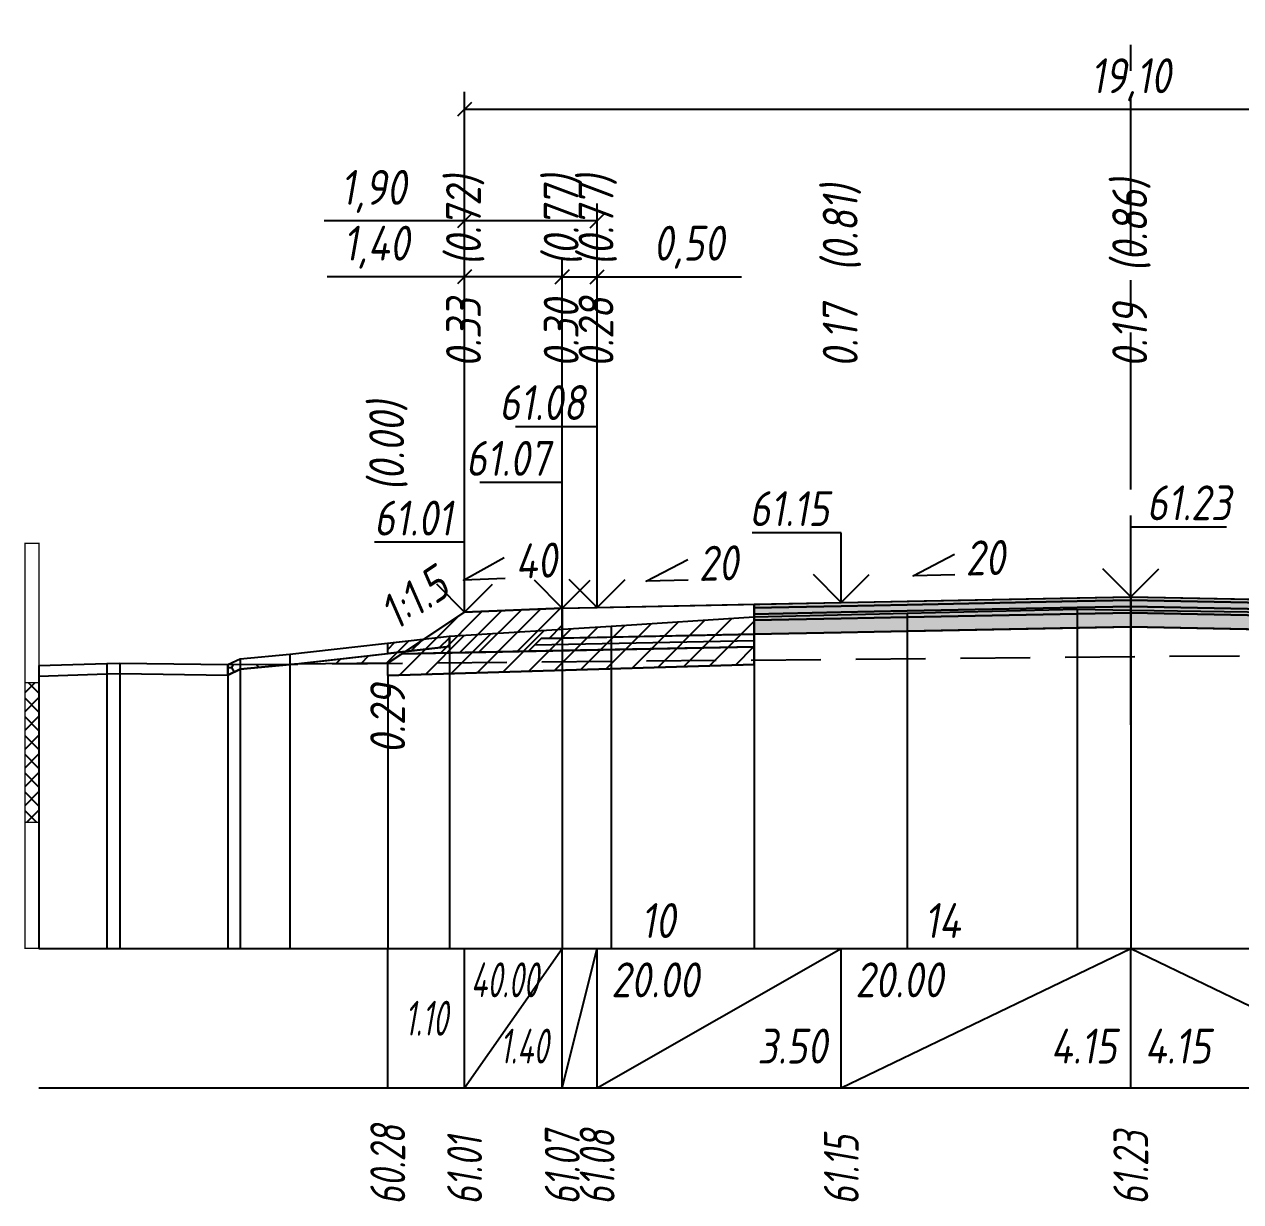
# Model space of a CAD drawing. Extents: x -717 to 1451, y -133302 to 233.
# Drawn here: x 78.9 to 166.1, y -60764.2 to -60679.8 of the extents above; entities that cross this region are included whole.
import ezdxf
from ezdxf.enums import TextEntityAlignment as Align

# ---------------------------------------------------------------- set-up
doc = ezdxf.new("R2010")
doc.units = 0
doc.linetypes.add('осевая2', pattern=[1.125, 0.75, -0.125, 0.125, -0.125])
doc.linetypes.add('штриховая', pattern=[0.75, 0.5, -0.25])
for name, color, linetype in [('Интерполированный поперечник', 2, 'Continuous'), ('Код_514', 1, 'Continuous'), ('Контур_0', 7, 'Continuous'), ('Контур_2521', 7, 'Continuous'), ('Контур_2564', 7, 'Continuous'), ('Контур_2660', 7, 'Continuous'), ('Контур_2665', 7, 'Continuous'), ('Контур_400', 7, 'Continuous'), ('Контур_508', 7, 'Continuous'), ('Контур_512', 7, 'Continuous'), ('Контур_513', 7, 'Continuous'), ('Контур_818', 7, 'Continuous'), ('Красный поперечник', 1, 'Continuous'), ('Линейка абсолютных высот', 7, 'Continuous'), ('Объём_2501', 7, 'Continuous'), ('Объём_2564', 7, 'Continuous'), ('Объём_2650', 7, 'Continuous'), ('Объём_2660', 7, 'Continuous'), ('Объём_2661', 7, 'Continuous'), ('Объём_2665', 7, 'Continuous'), ('Объём_2666', 7, 'Continuous'), ('Объём_2667', 7, 'Continuous'), ('Объём_2668', 7, 'Continuous'), ('Объём_2669', 7, 'Continuous'), ('Объём_2675', 7, 'Continuous'), ('Объём_2753', 7, 'Continuous'), ('Ось', 1, 'осевая2'), ('Откосы', 7, 'Continuous'), ('Отметки покрытия', 7, 'Continuous'), ('Рабочие отметки', 7, 'Continuous'), ('Рабочие отметки доп.', 7, 'Continuous'), ('Слои выравнивания', 7, 'Continuous'), ('Таблица', 7, 'Continuous'), ('Уклоны проезжей части', 7, 'Continuous'), ('Черный поперечник', 3, 'Continuous')]:
    doc.layers.add(name, color=color, linetype=linetype)
for name, color, linetype, true_color in [('Контур_2540', 2, 'Continuous', 0xffff00), ('Контур_2560', 2, 'Continuous', 0xffff00), ('Контур_2561', 7, 'Continuous', 0xff8040), ('Контур_2562', 3, 'Continuous', 0x00ff00), ('Контур_2563', 7, 'Continuous', 0xff8000), ('Контур_2570', 7, 'Continuous', 0x80ff00), ('Контур_2725', 7, 'Continuous', 0x323232), ('Контур_2736', 4, 'Continuous', 0x00ffff), ('Контур_2737', 4, 'Continuous', 0x00ffff), ('Контур_2738', 4, 'Continuous', 0x00ffff), ('Контур_2739', 4, 'Continuous', 0x00ffff), ('Контур_2741', 4, 'Continuous', 0x00ffff), ('Контур_2742', 4, 'Continuous', 0x00ffff), ('Контур_2743', 4, 'Continuous', 0x00ffff), ('Контур_2744', 7, 'Continuous', 0xa4ffff), ('Контур_2745', 7, 'Continuous', 0xa4ffff), ('Контур_2747', 4, 'Continuous', 0x00ffff), ('Контур_2748', 4, 'Continuous', 0x00ffff), ('Контур_2749', 4, 'Continuous', 0x00ffff), ('Контур_2750', 4, 'Continuous', 0x00ffff), ('Контур_2751', 4, 'Continuous', 0x00ffff), ('Контур_2752', 4, 'Continuous', 0x00ffff), ('Контур_2760', 7, 'Continuous', 0x323232), ('Контур_2761', 7, 'Continuous', 0x323232), ('Контур_2762', 7, 'Continuous', 0x323232), ('Контур_2763', 7, 'Continuous', 0x323232), ('Контур_402', 7, 'Continuous', 0xff6464), ('Контур_703', 4, 'Continuous', 0x00ffff), ('Контур_705', 4, 'Continuous', 0x00ffff), ('Контур_707', 4, 'Continuous', 0x00ffff), ('Контур_720', 131, 'Continuous', 0xaaffff), ('Объём_2500', 7, 'Continuous', 0xc0c0c0), ('Объём_2520', 7, 'Continuous', 0x80ffff), ('Объём_2540', 2, 'Continuous', 0xffff00), ('Объём_2560', 2, 'Continuous', 0xffff00), ('Объём_2561', 7, 'Continuous', 0xff8040), ('Объём_2562', 3, 'Continuous', 0x00ff00), ('Объём_2563', 7, 'Continuous', 0xff8000), ('Объём_2570', 7, 'Continuous', 0x80ff00), ('Объём_2600', 7, 'Continuous', 0x808000), ('Объём_2746', 2, 'Continuous', 0xffff00)]:
    doc.layers.add(name, color=color, linetype=linetype, true_color=true_color)
doc.styles.get("Standard").update_dxf_attribs({"font": 'txt', "height": 2.5})
doc.styles.add('М', font='romand.shx', dxfattribs={"width": 0.8, "oblique": 10, "height": 2.5})
doc.dimstyles.new('ISO-25', dxfattribs={"dimtxt": 2.5, "dimasz": 2.5, "dimexe": 1.25, "dimexo": 0.625, "dimtad": 1, "dimtxsty": 'Standard', "dimcen": 2.5, "dimadec": 0, "dimazin": 0, "dimtfac": 1, "dimtmove": 0, "dimatfit": 3, "dimfxl": 1, "dimarcsym": 0})

# ---------------------------------------------------------------- blocks, each defined once
blk = doc.blocks.new('_Oblique')
at = {"color": 0, "linetype": 'ByBlock', "lineweight": -2}
blk.add_line((-0.5, -0.5), (0.5, 0.5), dxfattribs=at)
blk = doc.blocks.new('*D1455')
at = {"color": 0, "lineweight": -2, "transparency": 16777216}
for p, q in [((110.506, -60721.322), (110.506, -60696.602)), ((117.506, -60721.042), (117.506, -60696.602)), ((110.506, -60697.852), (100.647, -60697.852)), ((117.506, -60697.852), (110.506, -60697.852))]:
    blk.add_line(p, q, dxfattribs=at)
at = {"layer": 'Defpoints', "color": 0, "transparency": 16777216}
for p in [(117.506, -60697.852), (117.506, -60721.667), (110.506, -60721.947)]:
    blk.add_point(p, dxfattribs=at)
at = {"color": 0, "lineweight": -2, "transparency": 16777216, "rotation": 180}
blk.add_blockref('_Oblique', (110.506, -60697.852), dxfattribs=at)
at = {"color": 0, "lineweight": -2, "transparency": 16777216}
blk.add_blockref('_Oblique', (117.506, -60697.852), dxfattribs=at)
at = {"color": 0, "transparency": 16777216, "insert": (104.187, -60695.739), "char_height": 2.5, "width": 8.75, "attachment_point": 5, "style": 'М'}
blk.add_mtext('1,40', dxfattribs=at)
blk = doc.blocks.new('*D1457')
at = {"color": 0, "lineweight": -2, "transparency": 16777216}
for p, q in [((117.506, -60721.042), (117.506, -60696.602)), ((120.006, -60720.992), (120.006, -60696.602)), ((117.506, -60697.852), (120.006, -60697.852)), ((120.006, -60697.852), (130.346, -60697.852))]:
    blk.add_line(p, q, dxfattribs=at)
at = {"layer": 'Defpoints', "color": 0, "transparency": 16777216}
for p in [(120.006, -60697.852), (117.506, -60721.667), (120.006, -60721.617)]:
    blk.add_point(p, dxfattribs=at)
at = {"color": 0, "lineweight": -2, "transparency": 16777216, "rotation": 180}
blk.add_blockref('_Oblique', (117.506, -60697.852), dxfattribs=at)
at = {"color": 0, "lineweight": -2, "transparency": 16777216}
blk.add_blockref('_Oblique', (120.006, -60697.852), dxfattribs=at)
at = {"color": 0, "transparency": 16777216, "insert": (126.584, -60695.739), "char_height": 2.5, "width": 9.16667, "attachment_point": 5, "style": 'М'}
blk.add_mtext('0,50', dxfattribs=at)
blk = doc.blocks.new('*D1460')
at = {"color": 0, "lineweight": -2, "transparency": 16777216}
for p, q in [((110.506, -60721.322), (110.506, -60692.602)), ((120.006, -60720.992), (120.006, -60692.602)), ((110.506, -60693.852), (100.444, -60693.852)), ((120.006, -60693.852), (110.506, -60693.852))]:
    blk.add_line(p, q, dxfattribs=at)
at = {"layer": 'Defpoints', "color": 0, "transparency": 16777216}
for p in [(120.006, -60693.852), (120.006, -60721.617), (110.506, -60721.947)]:
    blk.add_point(p, dxfattribs=at)
at = {"color": 0, "lineweight": -2, "transparency": 16777216, "rotation": 180}
blk.add_blockref('_Oblique', (110.506, -60693.852), dxfattribs=at)
at = {"color": 0, "lineweight": -2, "transparency": 16777216}
blk.add_blockref('_Oblique', (120.006, -60693.852), dxfattribs=at)
at = {"color": 0, "transparency": 16777216, "insert": (103.985, -60691.739), "char_height": 2.5, "width": 8.75, "attachment_point": 5, "style": 'М'}
blk.add_mtext('1,90', dxfattribs=at)
blk = doc.blocks.new('*D1461')
at = {"color": 0, "lineweight": -2, "transparency": 16777216}
for p, q in [((110.506, -60721.322), (110.506, -60684.602)), ((206.006, -60721.322), (206.006, -60684.602)), ((110.506, -60685.852), (206.006, -60685.852))]:
    blk.add_line(p, q, dxfattribs=at)
at = {"layer": 'Defpoints', "color": 0, "transparency": 16777216}
for p in [(206.006, -60685.852), (110.506, -60721.947), (206.006, -60721.947)]:
    blk.add_point(p, dxfattribs=at)
at = {"color": 0, "lineweight": -2, "transparency": 16777216, "rotation": 180}
blk.add_blockref('_Oblique', (110.506, -60685.852), dxfattribs=at)
at = {"color": 0, "lineweight": -2, "transparency": 16777216}
blk.add_blockref('_Oblique', (206.006, -60685.852), dxfattribs=at)
at = {"color": 0, "transparency": 16777216, "insert": (158.256, -60683.739), "char_height": 2.5, "width": 10.41667, "attachment_point": 5, "style": 'М'}
blk.add_mtext('19,10', dxfattribs=at)

msp = doc.modelspace()

# ---------------------------------------------------------------- hatches: boundary and pattern name
at = {"layer": 'Линейка абсолютных высот'}
h = msp.add_hatch(dxfattribs=at)
h.set_pattern_fill('ANSI37', scale=0.3, style=0)
h.set_pattern_definition([(45.0000013, (0, 0), (-0.67351924, 0.673519211), []), (135.0000003, (0, 0), (-0.673519222, -0.67351923), [])])
h.paths.add_polyline_path([(80, -60736.958), (80, -60726.958), (79, -60726.958), (79, -60736.958)])
at = {"layer": 'Объём_2563'}
h = msp.add_hatch(dxfattribs=at)
h.set_pattern_fill('ANSI31', color=256, scale=0.3)
h.paths.add_polyline_path([(110.506, -60721.885), (117.506, -60721.605), (117.506, -60723.755), (116.006, -60723.785), (115.087, -60724.703), (106.006, -60724.885)])
at = {"layer": 'Объём_2570'}
h = msp.add_hatch(dxfattribs=at)
h.set_pattern_fill('ANSI31', color=256, scale=0.2)
h.paths.add_polyline_path([(105, -60724.859), (105, -60724.109), (109.421, -60723.61), (109.421, -60724.36)])
at = {"layer": 'Объём_2600'}
h = msp.add_hatch(dxfattribs=at)
h.set_pattern_fill('ANSI31', color=6, scale=0.4)
h.paths.add_polyline_path([(105, -60726.437), (105, -60725.555), (98.322, -60725.614), (109.421, -60724.36), (109.421, -60723.61), (121.009, -60722.91), (131.26, -60722.219), (131.26, -60725.65)])
h = msp.add_hatch(dxfattribs=at)
h.set_pattern_fill('HONEY', color=5, scale=0.3)
h.paths.add_polyline_path([(97.976, -60725.653), (94.428, -60725.986), (93.544, -60726.406), (93.544, -60725.656), (98.322, -60725.614)])
at = {"layer": 'Слои выравнивания'}
for color, points in [(2, [(131.26, -60721.33), (137.506, -60721.205), (142.218, -60721.11), (154.416, -60720.866), (158.256, -60720.79), (158.256, -60721.04), (154.416, -60721.116), (142.218, -60721.36), (137.506, -60721.455), (131.26, -60721.58)]), (2, [(158.256, -60720.79), (166.627, -60720.957), (177.153, -60721.168), (177.153, -60721.418), (166.627, -60721.207), (158.256, -60721.04)]), (3, [(131.26, -60721.58), (137.506, -60721.455), (142.218, -60721.36), (154.416, -60721.116), (158.256, -60721.04), (158.256, -60721.49), (154.416, -60721.566), (142.218, -60721.81), (137.506, -60721.905), (131.26, -60722.03)]), (4, [(131.26, -60722.03), (137.506, -60721.905), (142.218, -60721.81), (154.416, -60721.566), (158.256, -60721.49), (158.256, -60721.94), (154.416, -60722.016), (142.218, -60722.26), (137.506, -60722.355), (131.26, -60722.48)]), (3, [(158.256, -60721.04), (166.627, -60721.207), (177.153, -60721.418), (177.153, -60721.868), (166.627, -60721.657), (158.256, -60721.49)]), (4, [(158.256, -60721.49), (166.627, -60721.657), (177.153, -60721.868), (177.153, -60722.318), (166.627, -60722.107), (158.256, -60721.94)]), (5, [(131.26, -60722.48), (137.506, -60722.355), (142.218, -60722.26), (154.416, -60722.016), (158.256, -60721.94), (158.256, -60722.94), (154.416, -60723.016), (142.218, -60723.26), (137.506, -60723.355), (131.26, -60723.48)]), (5, [(158.256, -60721.94), (166.627, -60722.107), (177.153, -60722.318), (177.153, -60723.318), (166.627, -60723.107), (158.256, -60722.94)])]:
    msp.add_hatch(color=color, dxfattribs=at).paths.add_polyline_path(points)

# ---------------------------------------------------------------- linework, layer by layer
at = {"layer": 'Интерполированный поперечник', "linetype": 'штриховая', "ltscale": 10, "flags": 128}
msp.add_lwpolyline([(93.544, -60725.656), (216.319, -60724.573)], dxfattribs=at)
at = {"layer": 'Код_514'}
for p, q in [((105, -60756), (105, -60746)), ((110.506, -60756), (110.506, -60746)), ((110.506, -60756), (117.506, -60746)), ((117.506, -60756), (117.506, -60746)), ((117.506, -60756), (120.006, -60746)), ((120.006, -60756), (120.006, -60746)), ((120.006, -60756), (137.506, -60746)), ((137.506, -60756), (137.506, -60746)), ((137.506, -60756), (158.256, -60746)), ((158.256, -60756), (158.256, -60746)), ((158.256, -60746), (179.006, -60756))]:
    msp.add_line(p, q, dxfattribs=at)
at = {"layer": 'Контур_0', "flags": 128}
for points in [[(120.006, -60723.705), (117.506, -60723.755), (117.506, -60721.605), (131.26, -60721.33), (131.26, -60723.48), (120.006, -60723.705), (120.006, -60723.705)], [(110.506, -60721.885), (105, -60725.555), (105, -60725.555), (105, -60725.555), (105, -60725.555), (105, -60725.555), (105, -60725.555), (105, -60725.555), (105, -60725.555), (105, -60725.555), (105, -60725.555), (105, -60725.555), (105, -60725.555), (105, -60725.555), (105, -60725.555), (105, -60725.555)], [(110.506, -60721.885), (105, -60725.555), (105, -60725.555), (105, -60725.555), (105, -60725.555), (105, -60725.555), (105, -60725.555), (105, -60725.555), (105, -60725.555), (105, -60725.555), (105, -60725.555), (105, -60725.555), (105, -60725.555), (105, -60725.555), (105, -60725.555), (105, -60725.555), (105, -60725.555), (105, -60725.555), (105, -60725.555), (105, -60725.555), (105, -60725.555), (105, -60725.555), (105, -60725.555), (105, -60725.555), (105, -60725.555), (105, -60725.555), (105, -60725.555), (105, -60725.555), (105, -60725.555), (105, -60725.555)], [(116.006, -60723.785), (131.26, -60723.48), (131.26, -60724.38), (115.087, -60724.703), (116.006, -60723.785), (116.006, -60723.785)], [(106.006, -60724.885), (115.087, -60724.703), (116.006, -60723.785), (117.506, -60723.755)]]:
    msp.add_lwpolyline(points, dxfattribs=at)
at = {"layer": 'Контур_2521', "color": 250, "flags": 128}
msp.add_lwpolyline([(115.547, -60724.244), (131.26, -60723.93)], dxfattribs=at)
at = {"layer": 'Контур_2540', "flags": 128}
msp.add_lwpolyline([(106.006, -60724.885), (131.26, -60724.38), (131.26, -60725.65), (105, -60726.437), (105, -60725.555), (106.006, -60724.885), (106.006, -60724.885)], dxfattribs=at)
at = {"layer": 'Контур_2560', "flags": 128}
msp.add_lwpolyline([(110.506, -60721.885), (110.506, -60721.885), (110.506, -60721.885), (117.506, -60721.605)], dxfattribs=at)
at = {"layer": 'Контур_2561', "flags": 128}
msp.add_lwpolyline([(117.506, -60721.605), (117.506, -60721.605), (110.506, -60721.885), (110.506, -60721.885), (117.506, -60721.605)], dxfattribs=at)
at = {"layer": 'Контур_2562', "flags": 128}
msp.add_lwpolyline([(110.506, -60721.885), (110.506, -60721.885), (110.506, -60721.885), (110.506, -60721.885), (110.506, -60721.885)], dxfattribs=at)
at = {"layer": 'Контур_2563', "flags": 128}
msp.add_lwpolyline([(110.506, -60721.885), (117.506, -60721.605), (117.506, -60723.755), (116.006, -60723.785), (115.087, -60724.703), (106.006, -60724.885), (110.506, -60721.885), (110.506, -60721.885)], dxfattribs=at)
at = {"layer": 'Контур_2564', "flags": 128}
msp.add_lwpolyline([(110.506, -60721.885), (117.506, -60721.605)], dxfattribs=at)
at = {"layer": 'Контур_2570', "flags": 128}
msp.add_lwpolyline([(80, -60726.48), (84.856, -60726.319), (85.805, -60726.291), (93.544, -60726.406), (93.544, -60726.406), (94.428, -60725.986), (97.976, -60725.653), (109.421, -60724.36), (109.421, -60723.61), (121.009, -60722.91), (131.26, -60722.219), (142.218, -60721.973), (154.416, -60721.685), (158.256, -60721.747), (166.627, -60721.88), (177.153, -60722.069), (194.874, -60723.001), (204.812, -60723.513), (204.812, -60724.263), (210.209, -60724.679), (216.213, -60725.327), (230.18, -60724.908), (240.314, -60724.161), (241.319, -60724.155)], dxfattribs=at)
at = {"layer": 'Контур_2660', "flags": 128}
msp.add_lwpolyline([(105, -60726.437), (131.26, -60725.65)], dxfattribs=at)
at = {"layer": 'Контур_2665', "flags": 128}
msp.add_lwpolyline([(110.506, -60721.885), (110.506, -60721.885)], dxfattribs=at)
at = {"layer": 'Контур_2725', "flags": 128}
msp.add_lwpolyline([(131.26, -60723.48), (137.506, -60723.355), (142.218, -60723.26), (154.416, -60723.016), (158.256, -60722.94), (166.627, -60723.107), (177.153, -60723.318)], dxfattribs=at)
at = {"layer": 'Контур_2736', "flags": 128}
msp.add_lwpolyline([(110.506, -60721.885), (105, -60725.555)], dxfattribs=at)
at = {"layer": 'Контур_2737', "flags": 128}
msp.add_lwpolyline([(105, -60725.555), (105, -60725.555)], dxfattribs=at)
at = {"layer": 'Контур_2738', "flags": 128}
msp.add_lwpolyline([(105, -60725.555), (105, -60725.555)], dxfattribs=at)
at = {"layer": 'Контур_2739', "flags": 128}
msp.add_lwpolyline([(105, -60725.555), (105, -60725.555)], dxfattribs=at)
at = {"layer": 'Контур_2741', "flags": 128}
msp.add_lwpolyline([(105, -60725.555), (105, -60725.555)], dxfattribs=at)
at = {"layer": 'Контур_2742', "flags": 128}
msp.add_lwpolyline([(105, -60725.555), (105, -60725.555)], dxfattribs=at)
at = {"layer": 'Контур_2743', "flags": 128}
msp.add_lwpolyline([(105, -60725.555), (105, -60725.555)], dxfattribs=at)
at = {"layer": 'Контур_2744', "flags": 128}
msp.add_lwpolyline([(105, -60725.555), (105, -60725.555)], dxfattribs=at)
msp.add_lwpolyline([(105, -60725.555), (105, -60725.555)], dxfattribs=at)
msp.add_lwpolyline([(105, -60725.555), (105, -60725.555)], dxfattribs=at)
msp.add_lwpolyline([(105, -60725.555), (105, -60725.555)], dxfattribs=at)
msp.add_lwpolyline([(105, -60725.555), (105, -60725.555)], dxfattribs=at)
msp.add_lwpolyline([(105, -60725.555), (105, -60725.555)], dxfattribs=at)
at = {"layer": 'Контур_2745', "flags": 128}
msp.add_lwpolyline([(105, -60725.555), (105, -60725.555)], dxfattribs=at)
msp.add_lwpolyline([(105, -60725.555), (105, -60725.555)], dxfattribs=at)
msp.add_lwpolyline([(105, -60725.555), (105, -60725.555)], dxfattribs=at)
msp.add_lwpolyline([(105, -60725.555), (105, -60725.555)], dxfattribs=at)
msp.add_lwpolyline([(105, -60725.555), (105, -60725.555)], dxfattribs=at)
msp.add_lwpolyline([(105, -60725.555), (105, -60725.555)], dxfattribs=at)
at = {"layer": 'Контур_2747', "flags": 128}
msp.add_lwpolyline([(105, -60725.555), (105, -60725.555)], dxfattribs=at)
at = {"layer": 'Контур_2748', "flags": 128}
msp.add_lwpolyline([(105, -60725.555), (105, -60725.555)], dxfattribs=at)
at = {"layer": 'Контур_2749', "flags": 128}
msp.add_lwpolyline([(105, -60725.555), (105, -60725.555)], dxfattribs=at)
at = {"layer": 'Контур_2750', "flags": 128}
msp.add_lwpolyline([(105, -60725.555), (105, -60725.555)], dxfattribs=at)
at = {"layer": 'Контур_2751', "flags": 128}
msp.add_lwpolyline([(105, -60725.555), (105, -60725.555)], dxfattribs=at)
at = {"layer": 'Контур_2752', "flags": 128}
msp.add_lwpolyline([(105, -60725.555), (105, -60725.555)], dxfattribs=at)
at = {"layer": 'Контур_2760', "flags": 128}
msp.add_lwpolyline([(131.26, -60721.33), (137.506, -60721.205), (142.218, -60721.11), (154.416, -60720.866), (158.256, -60720.79), (166.627, -60720.957), (177.153, -60721.168)], dxfattribs=at)
at = {"layer": 'Контур_2761', "flags": 128}
msp.add_lwpolyline([(131.26, -60721.58), (137.506, -60721.455), (142.218, -60721.36), (154.416, -60721.116), (158.256, -60721.04), (166.627, -60721.207), (177.153, -60721.418)], dxfattribs=at)
at = {"layer": 'Контур_2762', "flags": 128}
msp.add_lwpolyline([(131.26, -60722.03), (137.506, -60721.905), (142.218, -60721.81), (154.416, -60721.566), (158.256, -60721.49), (166.627, -60721.657), (177.153, -60721.868)], dxfattribs=at)
at = {"layer": 'Контур_2763', "flags": 128}
msp.add_lwpolyline([(131.26, -60722.48), (137.506, -60722.355), (142.218, -60722.26), (154.416, -60722.016), (158.256, -60721.94), (166.627, -60722.107), (177.153, -60722.318)], dxfattribs=at)
at = {"layer": 'Контур_400', "flags": 128}
for points in [[(117.506, -60721.605), (120.006, -60721.555), (120.006, -60721.555), (120.006, -60721.555), (120.006, -60721.555), (120.006, -60721.555), (120.006, -60721.555), (137.506, -60721.205), (158.256, -60720.79)], [(158.256, -60720.79), (179.006, -60721.205), (196.506, -60721.555), (196.506, -60721.555), (196.506, -60721.555), (196.506, -60721.555), (196.506, -60721.555), (196.506, -60721.555), (199.006, -60721.605)]]:
    msp.add_lwpolyline(points, dxfattribs=at)
at = {"layer": 'Контур_402', "flags": 128}
msp.add_lwpolyline([(105, -60726.437), (131.26, -60725.65), (131.26, -60723.48), (158.256, -60722.94), (177.153, -60723.318), (177.153, -60725.407), (212.897, -60726.479)], dxfattribs=at)
at = {"layer": 'Контур_508', "flags": 128}
msp.add_lwpolyline([(105, -60726.437), (131.26, -60725.65), (131.26, -60723.48), (158.256, -60722.94), (177.153, -60723.318), (177.153, -60725.407), (212.897, -60726.479), (212.897, -60726), (214.179, -60726), (216.319, -60724.573)], dxfattribs=at)
at = {"layer": 'Контур_512', "flags": 128}
msp.add_lwpolyline([(105, -60726.437), (131.26, -60725.65)], dxfattribs=at)
at = {"layer": 'Контур_513', "flags": 128}
msp.add_lwpolyline([(105, -60726.437), (131.26, -60725.65), (131.26, -60723.48), (158.256, -60722.94), (177.153, -60723.318), (177.153, -60725.407), (212.897, -60726.479), (212.897, -60726), (214.179, -60726), (216.319, -60724.573)], dxfattribs=at)
at = {"layer": 'Контур_703', "flags": 128}
for points in [[(110.506, -60721.885), (105, -60725.555)], [(105, -60725.555), (105, -60725.555)]]:
    msp.add_lwpolyline(points, dxfattribs=at)
at = {"layer": 'Контур_705', "flags": 128}
msp.add_lwpolyline([(105, -60725.555), (105, -60725.555)], dxfattribs=at)
at = {"layer": 'Контур_707', "flags": 128}
msp.add_lwpolyline([(105, -60725.555), (105, -60725.555)], dxfattribs=at)
at = {"layer": 'Контур_720', "flags": 128}
msp.add_lwpolyline([(105, -60725.555), (105, -60725.555)], dxfattribs=at)
at = {"layer": 'Контур_818', "flags": 128}
msp.add_lwpolyline([(105, -60724.859), (109.421, -60724.36), (109.421, -60723.61), (121.009, -60722.91), (131.26, -60722.219), (142.218, -60721.973), (154.416, -60721.685), (158.256, -60721.747), (166.627, -60721.88), (177.153, -60722.069), (194.874, -60723.001), (204.812, -60723.513), (204.812, -60724.263), (210.209, -60724.679), (216.213, -60725.327), (216.319, -60725.323)], dxfattribs=at)
at = {"layer": 'Красный поперечник'}
for p, q in [((137.506, -60721.205), (158.256, -60720.79)), ((158.256, -60720.79), (179.006, -60721.205)), ((110.506, -60721.885), (117.506, -60721.605)), ((117.506, -60721.605), (120.006, -60721.555)), ((120.006, -60721.555), (137.506, -60721.205)), ((105, -60725.555), (110.506, -60721.885)), ((131.26, -60725.65), (131.26, -60746)), ((105, -60726.437), (105, -60746))]:
    msp.add_line(p, q, dxfattribs=at)
at = {"layer": 'Линейка абсолютных высот', "color": 7, "const_width": 0.1, "flags": 128}
for points in [[(80, -60726.958), (80, -60716.958), (79, -60716.958), (79, -60726.958), (80, -60726.958)], [(80, -60736.958), (80, -60726.958), (79, -60726.958), (79, -60736.958), (80, -60736.958)], [(80, -60746), (80, -60736.958), (79, -60736.958), (79, -60746), (80, -60746)]]:
    msp.add_lwpolyline(points, dxfattribs=at)
at = {"layer": 'Объём_2500', "flags": 128}
msp.add_lwpolyline([(120.006, -60723.705), (117.506, -60723.755), (117.506, -60721.605), (131.26, -60721.33), (131.26, -60723.48), (120.006, -60723.705), (120.006, -60723.705)], dxfattribs=at)
at = {"layer": 'Объём_2501', "flags": 128}
for points in [[(117.506, -60721.605), (120.006, -60721.555), (120.006, -60721.555), (120.006, -60721.555), (120.006, -60721.555), (120.006, -60721.555), (120.006, -60721.555), (137.506, -60721.205), (158.256, -60720.79)], [(158.256, -60720.79), (179.006, -60721.205), (196.506, -60721.555), (196.506, -60721.555), (196.506, -60721.555), (196.506, -60721.555), (196.506, -60721.555), (196.506, -60721.555), (199.006, -60721.605)]]:
    msp.add_lwpolyline(points, dxfattribs=at)
at = {"layer": 'Объём_2520', "color": 250, "flags": 128}
msp.add_lwpolyline([(116.006, -60723.785), (131.26, -60723.48), (131.26, -60724.38), (115.087, -60724.703), (116.006, -60723.785), (116.006, -60723.785)], dxfattribs=at)
at = {"layer": 'Объём_2540', "flags": 128}
msp.add_lwpolyline([(106.006, -60724.885), (131.26, -60724.38), (131.26, -60725.65), (105, -60726.437), (105, -60725.555), (106.006, -60724.885), (106.006, -60724.885)], dxfattribs=at)
at = {"layer": 'Объём_2560', "flags": 128}
msp.add_lwpolyline([(110.506, -60721.885), (110.506, -60721.885), (110.506, -60721.885), (117.506, -60721.605)], dxfattribs=at)
at = {"layer": 'Объём_2561', "flags": 128}
msp.add_lwpolyline([(117.506, -60721.605), (117.506, -60721.605), (110.506, -60721.885), (110.506, -60721.885), (117.506, -60721.605)], dxfattribs=at)
at = {"layer": 'Объём_2562', "flags": 128}
msp.add_lwpolyline([(110.506, -60721.885), (110.506, -60721.885), (110.506, -60721.885), (110.506, -60721.885), (110.506, -60721.885)], dxfattribs=at)
at = {"layer": 'Объём_2563', "color": 250, "flags": 128}
msp.add_lwpolyline([(110.506, -60721.885), (117.506, -60721.605), (117.506, -60723.755), (116.006, -60723.785), (115.087, -60724.703), (106.006, -60724.885), (110.506, -60721.885), (110.506, -60721.885)], dxfattribs=at)
at = {"layer": 'Объём_2564', "flags": 128}
msp.add_lwpolyline([(110.506, -60721.885), (117.506, -60721.605)], dxfattribs=at)
at = {"layer": 'Объём_2570', "flags": 128}
msp.add_lwpolyline([(105, -60724.859), (105, -60724.109), (109.421, -60723.61), (109.421, -60724.36), (105, -60724.859), (105, -60724.859)], dxfattribs=at)
at = {"layer": 'Объём_2600', "color": 5, "flags": 128}
msp.add_lwpolyline([(97.976, -60725.653), (94.428, -60725.986), (93.544, -60726.406), (93.544, -60725.656), (98.322, -60725.614), (97.976, -60725.653), (97.976, -60725.653)], dxfattribs=at)
at = {"layer": 'Объём_2650', "color": 6, "flags": 128}
msp.add_lwpolyline([(105, -60726.437), (105, -60725.555), (98.322, -60725.614), (109.421, -60724.36), (109.421, -60723.61), (121.009, -60722.91), (131.26, -60722.219), (131.26, -60725.65), (105, -60726.437), (105, -60726.437)], dxfattribs=at)
at = {"layer": 'Объём_2660', "flags": 128}
msp.add_lwpolyline([(105, -60726.437), (131.26, -60725.65)], dxfattribs=at)
at = {"layer": 'Объём_2661', "flags": 128}
msp.add_lwpolyline([(110.506, -60721.885), (105, -60725.555)], dxfattribs=at)
at = {"layer": 'Объём_2665', "flags": 128}
msp.add_lwpolyline([(110.506, -60721.885), (110.506, -60721.885)], dxfattribs=at)
at = {"layer": 'Объём_2666', "flags": 128}
msp.add_lwpolyline([(110.506, -60721.885), (105, -60725.555)], dxfattribs=at)
at = {"layer": 'Объём_2667', "flags": 128}
msp.add_lwpolyline([(105, -60725.555), (105, -60725.555)], dxfattribs=at)
msp.add_lwpolyline([(105, -60725.555), (105, -60725.555)], dxfattribs=at)
at = {"layer": 'Объём_2668', "flags": 128}
msp.add_lwpolyline([(105, -60725.555), (105, -60725.555)], dxfattribs=at)
msp.add_lwpolyline([(105, -60725.555), (105, -60725.555)], dxfattribs=at)
at = {"layer": 'Объём_2669', "flags": 128}
msp.add_lwpolyline([(105, -60725.555), (105, -60725.555)], dxfattribs=at)
msp.add_lwpolyline([(105, -60725.555), (105, -60725.555)], dxfattribs=at)
at = {"layer": 'Объём_2675', "flags": 128}
msp.add_lwpolyline([(105, -60725.555), (105, -60725.555)], dxfattribs=at)
msp.add_lwpolyline([(105, -60725.555), (105, -60725.555)], dxfattribs=at)
msp.add_lwpolyline([(105, -60725.555), (105, -60725.555)], dxfattribs=at)
msp.add_lwpolyline([(105, -60725.555), (105, -60725.555)], dxfattribs=at)
msp.add_lwpolyline([(105, -60725.555), (105, -60725.555)], dxfattribs=at)
msp.add_lwpolyline([(105, -60725.555), (105, -60725.555)], dxfattribs=at)
msp.add_lwpolyline([(105, -60725.555), (105, -60725.555)], dxfattribs=at)
msp.add_lwpolyline([(105, -60725.555), (105, -60725.555)], dxfattribs=at)
msp.add_lwpolyline([(105, -60725.555), (105, -60725.555)], dxfattribs=at)
msp.add_lwpolyline([(105, -60725.555), (105, -60725.555)], dxfattribs=at)
msp.add_lwpolyline([(105, -60725.555), (105, -60725.555)], dxfattribs=at)
msp.add_lwpolyline([(105, -60725.555), (105, -60725.555)], dxfattribs=at)
at = {"layer": 'Объём_2746', "flags": 128}
msp.add_lwpolyline([(131.26, -60725.65), (105, -60726.437), (105, -60725.555), (106.257, -60724.717), (109.421, -60724.36), (109.421, -60723.61), (121.009, -60722.91), (131.26, -60722.219), (131.26, -60725.65), (131.26, -60725.65)], dxfattribs=at)
at = {"layer": 'Объём_2753', "flags": 128}
msp.add_lwpolyline([(131.26, -60721.33), (131.26, -60721.33)], dxfattribs=at)
at = {"layer": 'Ось', "ltscale": 15}
msp.add_line((158.256, -60729.971), (158.256, -60679.76), dxfattribs=at)
at = {"layer": 'Откосы', "color": 1, "flags": 128}
for points in [[(113.414, -60719.485), (110.416, -60719.605), (113.354, -60717.986)], [(126.53, -60719.613), (123.531, -60719.673), (126.5, -60718.113)], [(145.655, -60719.23), (142.656, -60719.29), (145.625, -60717.731)]]:
    msp.add_lwpolyline(points, dxfattribs=at)
at = {"layer": 'Отметки покрытия', "color": 1}
for p, q in [((120.006, -60708.605), (114.156, -60708.605)), ((120.006, -60721.555), (120.006, -60708.605)), ((117.506, -60712.605), (111.606, -60712.605)), ((117.506, -60721.605), (117.506, -60712.605)), ((137.506, -60716.205), (131.106, -60716.205)), ((137.506, -60721.205), (137.506, -60716.205)), ((158.256, -60720.79), (158.256, -60715.79)), ((158.256, -60715.79), (165.106, -60715.79)), ((110.506, -60716.885), (104.056, -60716.885)), ((110.506, -60721.885), (110.506, -60716.885)), ((158.256, -60720.79), (156.256, -60718.79)), ((158.256, -60720.79), (160.256, -60718.79)), ((110.506, -60721.885), (108.506, -60719.885)), ((110.506, -60721.885), (112.506, -60719.885)), ((117.506, -60721.605), (115.506, -60719.605)), ((117.506, -60721.605), (119.506, -60719.605)), ((120.006, -60721.555), (118.006, -60719.555)), ((120.006, -60721.555), (122.006, -60719.555)), ((137.506, -60721.205), (135.506, -60719.205)), ((137.506, -60721.205), (139.506, -60719.205))]:
    msp.add_line(p, q, dxfattribs=at)
at = {"layer": 'Слои выравнивания'}
for p, q in [((158.256, -60720.79), (158.256, -60746)), ((117.506, -60721.605), (117.506, -60746)), ((131.26, -60721.33), (131.26, -60746))]:
    msp.add_line(p, q, dxfattribs=at)
at = {"layer": 'Слои выравнивания', "color": 2, "flags": 128}
for points in [[(131.26, -60721.33), (137.506, -60721.205), (142.218, -60721.11), (154.416, -60720.866), (158.256, -60720.79), (158.256, -60721.04), (154.416, -60721.116), (142.218, -60721.36), (137.506, -60721.455), (131.26, -60721.58)], [(158.256, -60720.79), (166.627, -60720.957), (177.153, -60721.168), (177.153, -60721.418), (166.627, -60721.207), (158.256, -60721.04)]]:
    msp.add_lwpolyline(points, close=True, dxfattribs=at)
at = {"layer": 'Слои выравнивания', "color": 3, "flags": 128}
for points in [[(131.26, -60721.58), (137.506, -60721.455), (142.218, -60721.36), (154.416, -60721.116), (158.256, -60721.04), (158.256, -60721.49), (154.416, -60721.566), (142.218, -60721.81), (137.506, -60721.905), (131.26, -60722.03)], [(158.256, -60721.04), (166.627, -60721.207), (177.153, -60721.418), (177.153, -60721.868), (166.627, -60721.657), (158.256, -60721.49)]]:
    msp.add_lwpolyline(points, close=True, dxfattribs=at)
at = {"layer": 'Слои выравнивания', "color": 4, "flags": 128}
for points in [[(131.26, -60722.03), (137.506, -60721.905), (142.218, -60721.81), (154.416, -60721.566), (158.256, -60721.49), (158.256, -60721.94), (154.416, -60722.016), (142.218, -60722.26), (137.506, -60722.355), (131.26, -60722.48)], [(158.256, -60721.49), (166.627, -60721.657), (177.153, -60721.868), (177.153, -60722.318), (166.627, -60722.107), (158.256, -60721.94)]]:
    msp.add_lwpolyline(points, close=True, dxfattribs=at)
at = {"layer": 'Слои выравнивания', "color": 5, "flags": 128}
for points in [[(131.26, -60722.48), (137.506, -60722.355), (142.218, -60722.26), (154.416, -60722.016), (158.256, -60721.94), (158.256, -60722.94), (154.416, -60723.016), (142.218, -60723.26), (137.506, -60723.355), (131.26, -60723.48)], [(158.256, -60721.94), (166.627, -60722.107), (177.153, -60722.318), (177.153, -60723.318), (166.627, -60723.107), (158.256, -60722.94)]]:
    msp.add_lwpolyline(points, close=True, dxfattribs=at)
at = {"layer": 'Таблица'}
for p, q in [((80, -60746), (241.319, -60746)), ((80, -60756), (241.319, -60756))]:
    msp.add_line(p, q, dxfattribs=at)
at = {"layer": 'Черный поперечник', "color": 7}
for p, q in [((154.416, -60721.685), (154.416, -60746)), ((158.256, -60721.747), (158.256, -60746)), ((131.26, -60722.219), (131.26, -60746)), ((142.218, -60721.973), (142.218, -60746)), ((121.009, -60722.91), (121.009, -60746)), ((109.421, -60723.61), (109.421, -60746)), ((94.428, -60725.236), (94.428, -60746)), ((97.976, -60724.903), (97.976, -60746)), ((80, -60725.73), (80, -60746)), ((84.856, -60725.569), (84.856, -60746)), ((85.805, -60725.541), (85.805, -60746)), ((93.544, -60725.656), (93.544, -60746))]:
    msp.add_line(p, q, dxfattribs=at)
at = {"layer": 'Черный поперечник', "flags": 128}
msp.add_lwpolyline([(80, -60725.73), (84.856, -60725.569), (85.805, -60725.541), (93.544, -60725.656), (94.428, -60725.236), (97.976, -60724.903), (109.421, -60723.61), (121.009, -60722.91), (131.26, -60722.219), (142.218, -60721.973), (154.416, -60721.685), (158.256, -60721.747), (166.627, -60721.88), (177.153, -60722.069), (194.874, -60723.001), (204.812, -60723.513), (210.209, -60723.929), (216.213, -60724.577), (230.18, -60724.158), (240.314, -60723.411), (241.319, -60723.405)], dxfattribs=at)

# ---------------------------------------------------------------- texts
at = {"layer": 'Код_514', "style": 'М', "oblique": 10}
for s, width, p in [('40.00', 0.6, (110.945, -60747)), ('20.00', 0.8, (121.006, -60747)), ('20.00', 0.8, (138.506, -60747))]:
    msp.add_text(s, height=2.5, dxfattribs=dict(at, width=width)).set_placement(p, align=Align.TOP_LEFT)
at = {"layer": 'Код_514', "style": 'М', "oblique": 10, "width": 0.6}
msp.add_text('1.10', height=2.5, dxfattribs=at).set_placement((107.753, -60751), align=Align.MIDDLE_CENTER)
at = {"layer": 'Код_514', "style": 'М', "oblique": 10}
for s, width, p in [('1.40', 0.6, (116.506, -60755)), ('3.50', 0.8, (136.506, -60755)), ('4.15', 0.8, (157.256, -60755))]:
    msp.add_text(s, height=2.5, dxfattribs=dict(at, width=width)).set_placement(p, align=Align.BOTTOM_RIGHT)
at = {"layer": 'Код_514', "style": 'М', "oblique": 10, "width": 0.8}
msp.add_text('4.15', height=2.5, dxfattribs=at).set_placement((159.256, -60755), align=Align.BOTTOM_LEFT)
at = {"layer": 'Код_514', "style": 'М', "oblique": 10, "width": 0.7}
for s, p in [('60.28', (105, -60764.382)), ('61.07', (117.506, -60764.382)), ('61.08', (120.006, -60764.382)), ('61.15', (137.506, -60764.382)), ('61.23', (158.256, -60764.382)), ('61.01', (110.506, -60764.382))]:
    msp.add_text(s, height=2.5, rotation=90, dxfattribs=at).set_placement(p, align=Align.MIDDLE_LEFT)
at = {"layer": 'Отметки покрытия', "color": 1, "style": 'М', "oblique": 10, "width": 0.8}
for s, p in [('61.08', (119.147, -60708.873)), ('61.07', (116.647, -60712.873)), ('61.01', (109.647, -60717.153)), ('61.15', (136.647, -60716.473))]:
    msp.add_text(s, height=2.5, dxfattribs=at).set_placement(p, align=Align.BOTTOM_RIGHT)
msp.add_text('61.23', height=2.5, dxfattribs=at).set_placement((159.397, -60716.058), align=Align.BOTTOM_LEFT)
at = {"layer": 'Рабочие отметки', "color": 1, "style": 'М', "oblique": 10, "width": 0.8}
for s, p in [('0.33', (110.428, -60704.355)), ('0.30', (117.428, -60704.355)), ('0.28', (119.928, -60704.355)), ('0.17', (137.428, -60704.355)), ('0.19', (158.178, -60704.355))]:
    msp.add_text(s, height=2.5, rotation=90, dxfattribs=at).set_placement(p, align=Align.MIDDLE_LEFT)
msp.add_text('0.29', height=2.5, rotation=90, dxfattribs=at).set_placement((104.992, -60727.046), align=Align.MIDDLE_RIGHT)
at = {"layer": 'Рабочие отметки доп.', "color": 1, "style": 'М', "oblique": 10, "width": 0.8}
for s, p in [('(0.77)', (117.428, -60697.055)), ('(0.77)', (119.928, -60697.055)), ('(0.72)', (110.428, -60697.055)), ('(0.81)', (137.428, -60697.455)), ('(0.86)', (158.178, -60697.505)), ('(0.00)', (104.922, -60713.203))]:
    msp.add_text(s, height=2.5, rotation=90, dxfattribs=at).set_placement(p, align=Align.MIDDLE_LEFT)
at = {"layer": 'Слои выравнивания', "style": 'М', "oblique": 10, "width": 0.8}
for s, p in [('10', (124.383, -60746)), ('14', (144.758, -60746))]:
    msp.add_text(s, height=2.5, dxfattribs=at).set_placement(p, align=Align.BOTTOM_CENTER)
at = {"layer": 'Уклоны проезжей части', "color": 1, "style": 'М', "oblique": 10, "width": 0.8}
for s, rotation, p in [('40', 2.29061, (115.718, -60720.201)), ('20', 1.14576, (128.736, -60720.38)), ('20', 1.14576, (147.861, -60719.997)), ('1:1.5', 33.69007, (108.015, -60722.534))]:
    msp.add_text(s, height=2.5, rotation=rotation, dxfattribs=at).set_placement(p, align=Align.BOTTOM_CENTER)

# ---------------------------------------------------------------- dimensions: what is measured, and where the dimension line sits
at = {"color": 5}
dim = msp.add_linear_dim(base=(206.006, -60685.852), p1=(110.506, -60721.947), p2=(206.006, -60721.947), angle=180, dimstyle='ISO-25', override={"dimasz": 1, "dimlfac": 0.2, "dimzin": 0, "dimtxsty": 'М', "dimblk1": 'Oblique', "dimblk2": 'Oblique', "dimsah": 1}, dxfattribs=at)
dim.commit()
dim.dimension.update_dxf_attribs({"geometry": '*D1461', "text_midpoint": (158.256, -60683.739)})
for base, p1, p2, picture, middle in [((120.006, -60693.852), (110.506, -60721.947), (120.006, -60721.617), '*D1460', (103.985, -60693.852)), ((117.506, -60697.852), (110.506, -60721.947), (117.506, -60721.667), '*D1455', (104.187, -60697.852)), ((120.006, -60697.852), (117.506, -60721.667), (120.006, -60721.617), '*D1457', (126.584, -60697.852))]:
    dim = msp.add_linear_dim(base=base, p1=p1, p2=p2, angle=180, dimstyle='ISO-25', override={"dimasz": 1, "dimlfac": 0.2, "dimzin": 0, "dimtxsty": 'М', "dimblk1": 'Oblique', "dimblk2": 'Oblique', "dimsah": 1}, dxfattribs=at)
    dim.commit()
    dim.dimension.update_dxf_attribs({"geometry": picture, "text_midpoint": middle, "dimtype": 160})

doc.saveas('drawing.dxf')
